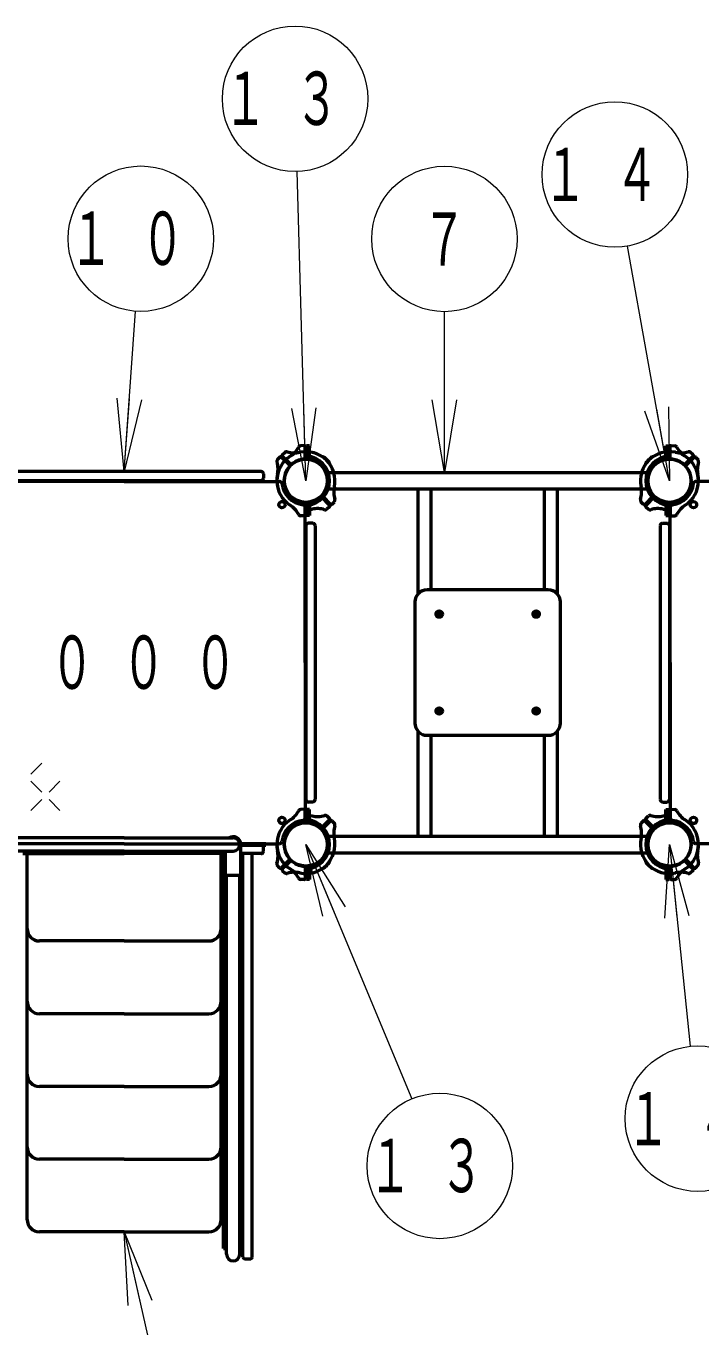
# Model space of a CAD drawing. Units: millimetres on the paper. Extents: x -385 to 0, y -594 to 267.
# Drawn here: x -195.2 to -167.3, y 166.7 to 220.4 of the extents above; entities that cross this region are included whole.
import ezdxf
from ezdxf.enums import TextEntityAlignment as Align

# ---------------------------------------------------------------- set-up
doc = ezdxf.new("R2010")
doc.units = ezdxf.units.MM
doc.layers.add('LY_1', color=140, linetype='Continuous', lineweight=50)
doc.styles.add('ＭＳ ゴシック', font='')
doc.styles.get('ＭＳ ゴシック').set_extended_font_data('MS Gothic')

msp = doc.modelspace()

# ---------------------------------------------------------------- linework, layer by layer
at = {"layer": 'LY_1', "color": 7, "lineweight": 13}
for p, q in [((-183.605, 201.596), (-183.968, 214.353)), ((-168.605, 201.596), (-170.332, 211.274)), ((-191.105, 201.976), (-190.632, 208.587)), ((-177.891, 201.936), (-177.891, 208.568)), ((-191.105, 201.976), (-191.389, 205.004)), ((-191.105, 201.976), (-190.891, 204.969)), ((-190.392, 204.933), (-191.105, 201.976)), ((-183.605, 201.596), (-184.19, 204.581)), ((-183.605, 201.596), (-183.69, 204.595)), ((-183.191, 204.609), (-183.605, 201.596)), ((-177.891, 201.936), (-178.391, 204.936)), ((-177.391, 204.936), (-177.891, 201.936)), ((-177.891, 201.936), (-177.891, 204.936)), ((-168.605, 201.596), (-169.624, 204.462)), ((-168.605, 201.596), (-169.132, 204.55)), ((-168.64, 204.638), (-168.605, 201.596)), ((-194.503, 189.949), (-194.953, 189.499)), ((-194.503, 188.749), (-194.953, 189.199)), ((-193.753, 189.199), (-194.203, 188.749)), ((-194.503, 188.449), (-194.953, 187.999)), ((-193.753, 187.999), (-194.203, 188.449)), ((-182.913, 183.635), (-183.605, 186.596)), ((-183.605, 186.596), (-181.99, 184.02)), ((-183.605, 186.596), (-182.451, 183.827)), ((-183.605, 186.596), (-179.232, 176.104)), ((-168.794, 183.561), (-168.605, 186.596)), ((-168.605, 186.596), (-167.799, 183.664)), ((-168.605, 186.596), (-168.297, 183.612)), ((-168.605, 186.596), (-167.744, 178.27)), ((-190.934, 167.58), (-191.105, 170.616)), ((-191.105, 170.616), (-189.958, 167.799)), ((-191.105, 170.616), (-190.446, 167.69)), ((-191.105, 170.616), (-188.794, 160.348))]:
    msp.add_line(p, q, dxfattribs=at)
at = {"layer": 'LY_1'}
for p, q in [((-183.677, 203.045), (-183.834, 203.039)), ((-183.635, 202.534), (-183.635, 203.005)), ((-183.455, 203.036), (-183.575, 203.036)), ((-183.575, 202.526), (-183.575, 203.036)), ((-183.575, 202.534), (-183.575, 203.005)), ((-183.455, 202.594), (-183.455, 203.036)), ((-168.755, 203.036), (-168.635, 203.036)), ((-168.755, 202.594), (-168.755, 203.036)), ((-168.635, 202.526), (-168.635, 203.036)), ((-168.575, 202.534), (-168.575, 203.005)), ((-168.534, 203.045), (-168.376, 203.039)), ((-184.68, 202.57), (-184.787, 202.455)), ((-184.289, 202.238), (-184.622, 202.571)), ((-184.247, 202.28), (-184.58, 202.614)), ((-184.579, 202.671), (-184.464, 202.778)), ((-182.91, 202.575), (-182.908, 202.577)), ((-182.627, 202.292), (-182.625, 202.294)), ((-169.583, 202.292), (-169.585, 202.294)), ((-169.3, 202.575), (-169.303, 202.577)), ((-167.963, 202.28), (-167.63, 202.614)), ((-167.921, 202.238), (-167.588, 202.571)), ((-167.631, 202.671), (-167.746, 202.778)), ((-167.53, 202.57), (-167.423, 202.455)), ((-185.455, 201.976), (-196.755, 201.976)), ((-185.355, 201.876), (-185.355, 201.696)), ((-182.689, 201.936), (-169.522, 201.936)), ((-191.105, 201.566), (-197.513, 201.566)), ((-185.455, 201.596), (-196.755, 201.596)), ((-191.105, 201.566), (-184.697, 201.566)), ((-182.689, 201.256), (-169.522, 201.256)), ((-178.977, 196.931), (-178.977, 201.256)), ((-178.433, 197.096), (-178.433, 201.256)), ((-173.777, 201.256), (-173.777, 197.096)), ((-173.233, 201.256), (-173.233, 196.931)), ((-161.105, 201.566), (-167.513, 201.566)), ((-182.963, 200.912), (-182.63, 200.579)), ((-182.921, 200.955), (-182.588, 200.622)), ((-182.53, 200.623), (-182.431, 200.729)), ((-169.68, 200.623), (-169.779, 200.729)), ((-169.289, 200.955), (-169.622, 200.622)), ((-169.247, 200.912), (-169.58, 200.579)), ((-183.677, 200.148), (-183.834, 200.153)), ((-183.635, 200.659), (-183.635, 200.188)), ((-183.635, 194.096), (-183.635, 200.504)), ((-183.575, 200.667), (-183.575, 200.156)), ((-183.455, 200.156), (-183.575, 200.156)), ((-183.455, 200.599), (-183.455, 200.156)), ((-182.631, 200.522), (-182.738, 200.422)), ((-169.579, 200.522), (-169.472, 200.422)), ((-168.755, 200.599), (-168.755, 200.156)), ((-168.755, 200.156), (-168.635, 200.156)), ((-168.635, 200.667), (-168.635, 200.156)), ((-168.635, 200.659), (-168.635, 200.188)), ((-168.575, 200.659), (-168.575, 200.188)), ((-168.575, 194.096), (-168.575, 200.504)), ((-168.534, 200.148), (-168.376, 200.153)), ((-183.605, 199.746), (-183.605, 188.446)), ((-183.325, 199.846), (-183.505, 199.846)), ((-183.225, 199.746), (-183.225, 188.446)), ((-168.985, 199.746), (-168.985, 188.446)), ((-168.885, 199.846), (-168.705, 199.846)), ((-168.605, 199.746), (-168.605, 188.446)), ((-173.605, 197.096), (-178.605, 197.096)), ((-179.105, 196.596), (-179.105, 191.596)), ((-173.105, 191.596), (-173.105, 196.596)), ((-183.635, 194.096), (-183.635, 187.689)), ((-168.575, 194.096), (-168.575, 187.689)), ((-178.977, 186.936), (-178.977, 191.262)), ((-178.605, 191.096), (-173.605, 191.096)), ((-178.433, 186.936), (-178.433, 191.096)), ((-173.777, 191.096), (-173.777, 186.936)), ((-173.233, 191.262), (-173.233, 186.936)), ((-183.325, 188.346), (-183.505, 188.346)), ((-168.885, 188.346), (-168.705, 188.346)), ((-183.677, 188.045), (-183.834, 188.039)), ((-183.635, 187.534), (-183.635, 188.005)), ((-183.575, 187.526), (-183.575, 188.036)), ((-183.455, 188.036), (-183.575, 188.036)), ((-183.455, 187.594), (-183.455, 188.036)), ((-168.755, 188.036), (-168.635, 188.036)), ((-168.755, 187.594), (-168.755, 188.036)), ((-168.635, 187.526), (-168.635, 188.036)), ((-168.635, 187.534), (-168.635, 188.005)), ((-168.575, 187.534), (-168.575, 188.005)), ((-168.534, 188.045), (-168.376, 188.039)), ((-182.963, 187.28), (-182.63, 187.614)), ((-182.921, 187.238), (-182.588, 187.571)), ((-182.631, 187.671), (-182.738, 187.77)), ((-182.53, 187.57), (-182.431, 187.464)), ((-169.68, 187.57), (-169.779, 187.464)), ((-169.289, 187.238), (-169.622, 187.571)), ((-169.247, 187.28), (-169.58, 187.614)), ((-169.579, 187.671), (-169.472, 187.77)), ((-191.105, 186.868), (-195.605, 186.868)), ((-191.105, 186.868), (-186.605, 186.868)), ((-182.689, 186.936), (-169.522, 186.936)), ((-191.105, 186.626), (-197.513, 186.626)), ((-191.105, 186.324), (-195.605, 186.324)), ((-195.285, 186.216), (-191.105, 186.216)), ((-195.105, 171.116), (-195.105, 186.216)), ((-191.105, 186.626), (-184.697, 186.626)), ((-191.105, 186.324), (-186.605, 186.324)), ((-186.925, 186.216), (-191.105, 186.216)), ((-187.105, 171.116), (-187.105, 186.216)), ((-187.005, 169.936), (-187.005, 186.216)), ((-186.925, 185.324), (-186.925, 186.324)), ((-186.335, 186.628), (-185.265, 186.628)), ((-186.335, 186.564), (-185.265, 186.564)), ((-186.285, 185.324), (-186.285, 186.564)), ((-185.455, 186.216), (-186.285, 186.216)), ((-186.205, 169.936), (-186.205, 186.216)), ((-186.205, 169.571), (-186.205, 186.216)), ((-185.355, 186.316), (-185.355, 186.496)), ((-185.265, 186.564), (-185.265, 186.628)), ((-182.689, 186.256), (-169.522, 186.256)), ((-161.105, 186.626), (-167.513, 186.626)), ((-185.825, 169.571), (-185.825, 186.156)), ((-184.68, 185.623), (-184.787, 185.738)), ((-184.289, 185.955), (-184.622, 185.622)), ((-184.247, 185.912), (-184.58, 185.579)), ((-183.635, 185.659), (-183.635, 185.188)), ((-183.575, 185.667), (-183.575, 185.156)), ((-183.575, 185.659), (-183.575, 185.188)), ((-182.627, 185.901), (-182.625, 185.899)), ((-169.583, 185.901), (-169.585, 185.899)), ((-168.635, 185.667), (-168.635, 185.156)), ((-168.575, 185.659), (-168.575, 185.188)), ((-167.963, 185.912), (-167.63, 185.579)), ((-167.921, 185.955), (-167.588, 185.622)), ((-167.53, 185.623), (-167.423, 185.738)), ((-186.925, 185.324), (-186.285, 185.324)), ((-186.877, 169.692), (-186.877, 185.324)), ((-186.333, 169.692), (-186.333, 185.324)), ((-184.579, 185.522), (-184.464, 185.414)), ((-183.677, 185.148), (-183.834, 185.153)), ((-183.455, 185.156), (-183.575, 185.156)), ((-183.455, 185.599), (-183.455, 185.156)), ((-182.91, 185.618), (-182.908, 185.616)), ((-169.3, 185.618), (-169.303, 185.616)), ((-168.755, 185.599), (-168.755, 185.156)), ((-168.755, 185.156), (-168.635, 185.156)), ((-168.534, 185.148), (-168.376, 185.153)), ((-167.631, 185.522), (-167.746, 185.414)), ((-191.105, 182.616), (-194.605, 182.616)), ((-191.105, 182.616), (-187.605, 182.616)), ((-191.105, 179.616), (-194.605, 179.616)), ((-191.105, 179.616), (-187.605, 179.616)), ((-191.105, 176.616), (-194.605, 176.616)), ((-191.105, 176.616), (-187.605, 176.616)), ((-191.105, 173.616), (-194.605, 173.616)), ((-191.105, 173.616), (-187.605, 173.616)), ((-191.105, 170.616), (-194.605, 170.616)), ((-191.105, 170.616), (-187.605, 170.616)), ((-187.005, 169.936), (-186.877, 169.936)), ((-186.333, 169.936), (-186.205, 169.936)), ((-186.145, 169.511), (-185.885, 169.511))]:
    msp.add_line(p, q, dxfattribs=at)
for points in [[(-178.128, 196.136), (-178.151, 196.096), (-178.128, 196.056), (-178.082, 196.056), (-178.059, 196.096), (-178.082, 196.136)], [(-174.128, 196.136), (-174.151, 196.096), (-174.128, 196.056), (-174.082, 196.056), (-174.059, 196.096), (-174.082, 196.136)], [(-178.128, 192.136), (-178.151, 192.096), (-178.128, 192.056), (-178.082, 192.056), (-178.059, 192.096), (-178.082, 192.136)], [(-174.128, 192.136), (-174.151, 192.096), (-174.128, 192.056), (-174.082, 192.056), (-174.059, 192.096), (-174.082, 192.136)]]:
    msp.add_lwpolyline(points, close=True, dxfattribs=at)
at = {"layer": 'LY_1', "color": 7, "lineweight": 13}
for centre in [(-184.053, 217.351), (-170.858, 214.228), (-190.417, 211.579), (-177.891, 211.568), (-167.436, 175.286), (-178.078, 173.335)]:
    msp.add_circle(centre, 3, dxfattribs=at)
at = {"layer": 'LY_1'}
for centre, radius in [((-183.605, 201.596), 0.891), ((-168.605, 201.596), 0.891), ((-184.595, 200.606), 0.13), ((-167.615, 200.606), 0.13), ((-178.105, 196.096), 0.13), ((-178.105, 196.096), 0.13), ((-178.105, 196.096), 0.0462), ((-174.105, 196.096), 0.13), ((-174.105, 196.096), 0.13), ((-174.105, 196.096), 0.0462), ((-178.105, 192.096), 0.13), ((-178.105, 192.096), 0.13), ((-178.105, 192.096), 0.0462), ((-174.105, 192.096), 0.13), ((-174.105, 192.096), 0.13), ((-174.105, 192.096), 0.0462), ((-184.595, 187.586), 0.13), ((-183.605, 186.596), 0.891), ((-168.605, 186.596), 0.891), ((-167.615, 187.586), 0.13)]:
    msp.add_circle(centre, radius, dxfattribs=at)
for centre, radius, start, end in [((-184.795, 203.447), 1, 302.7272, 332.5412), ((-183.818, 202.94), 0.1, 92, 152.5412), ((-183.675, 203.005), 0.04, 0, 92), ((-168.535, 203.005), 0.04, 88, 180), ((-168.392, 202.94), 0.1, 27.4588, 88), ((-167.416, 203.447), 1, 207.4588, 237.2728), ((-184.706, 202.396), 0.1, 137, 197.5412), ((-183.605, 201.596), 1.2, 122.7272, 180), ((-185.755, 202.064), 1, 347.7272, 17.5412), ((-184.651, 202.543), 0.04, 45, 137), ((-184.552, 202.642), 0.04, 133, 225), ((-183.605, 201.596), 0.9, 94.2707, 180), ((-184.404, 202.697), 0.1, 72.4588, 133), ((-184.073, 203.746), 1, 252.4588, 282.2728), ((-183.605, 201.596), 0.9, 45, 130.7293), ((-183.605, 201.596), 1.2, 45, 102.2728), ((-183.675, 202.534), 0.04, 274.2707, 0), ((-183.646, 201.596), 1.016, 274.0072, 85.9928), ((-183.646, 201.596), 0.932, 274.369, 85.631), ((-182.893, 202.563), 0.02, 53.6269, 135), ((-183.605, 201.596), 1.22, 45, 53.6269), ((-183.605, 201.596), 1.2, 347.7272, 45), ((-183.605, 201.596), 1.22, 36.3731, 45), ((-182.639, 202.308), 0.02, 315, 36.3731), ((-168.605, 201.596), 1.2, 135, 192.2728), ((-169.571, 202.308), 0.02, 143.6269, 225), ((-168.605, 201.596), 1.22, 135, 143.6269), ((-168.564, 201.596), 1.016, 94.0072, 265.9928), ((-168.564, 201.596), 0.932, 94.369, 265.631), ((-168.605, 201.596), 1.22, 126.3731, 135), ((-168.605, 201.596), 1.2, 77.7272, 135), ((-169.317, 202.563), 0.02, 45, 126.3731), ((-168.605, 201.596), 0.9, 49.2707, 135), ((-168.535, 202.534), 0.04, 180, 265.7293), ((-168.605, 201.596), 0.9, 0, 85.7293), ((-168.137, 203.746), 1, 257.7272, 287.5412), ((-168.605, 201.596), 1.2, 0, 57.2728), ((-167.806, 202.697), 0.1, 47, 107.5412), ((-167.659, 202.642), 0.04, 315, 47), ((-167.56, 202.543), 0.04, 43, 135), ((-166.455, 202.064), 1, 162.4588, 192.2728), ((-167.504, 202.396), 0.1, 342.4588, 43), ((-185.455, 201.876), 0.1, 0, 90), ((-183.605, 201.596), 1.2, 167.7272, 181.4325), ((-183.605, 201.596), 0.9, 139.2707, 225), ((-184.317, 202.21), 0.04, 319.2707, 45), ((-184.218, 202.309), 0.04, 225, 310.7293), ((-183.605, 201.596), 0.9, 319.2707, 45), ((-168.605, 201.596), 0.9, 135, 220.7293), ((-167.992, 202.309), 0.04, 229.2707, 315), ((-168.605, 201.596), 0.9, 315, 40.7293), ((-167.893, 202.21), 0.04, 135, 220.7293), ((-168.605, 201.596), 1.2, 358.5675, 12.2728), ((-185.455, 201.696), 0.1, 270, 0), ((-183.605, 201.596), 1.2, 180, 237.2728), ((-184.697, 201.466), 0.1, 6.7872, 90), ((-183.605, 201.596), 1, 186.7872, 263.2128), ((-183.605, 201.596), 0.9, 180, 265.7293), ((-181.455, 201.129), 1, 167.7272, 197.5412), ((-170.755, 201.129), 1, 342.4588, 12.2728), ((-168.605, 201.596), 0.9, 274.2707, 0), ((-168.605, 201.596), 1, 276.7872, 353.2128), ((-168.605, 201.596), 1.2, 302.7272, 0), ((-167.513, 201.466), 0.1, 90, 173.2128), ((-183.605, 201.596), 0.9, 225, 310.7293), ((-183.675, 200.659), 0.04, 0, 85.7293), ((-182.992, 200.884), 0.04, 45, 130.7293), ((-182.893, 200.983), 0.04, 139.2707, 225), ((-182.504, 200.797), 0.1, 317, 17.5412), ((-169.706, 200.797), 0.1, 162.4588, 223), ((-169.317, 200.983), 0.04, 315, 40.7293), ((-169.218, 200.884), 0.04, 49.2707, 135), ((-168.605, 201.596), 0.9, 229.2707, 315), ((-168.535, 200.659), 0.04, 94.2707, 180), ((-184.795, 199.746), 1, 27.4588, 57.2728), ((-183.818, 200.253), 0.1, 207.4588, 268), ((-183.735, 200.504), 0.1, 0, 83.2128), ((-183.675, 200.188), 0.04, 268, 0), ((-183.605, 201.596), 1.2, 268.5675, 282.2728), ((-183.137, 199.447), 1, 72.4588, 102.2728), ((-182.806, 200.496), 0.1, 252.4588, 313), ((-182.659, 200.551), 0.04, 313, 45), ((-182.56, 200.65), 0.04, 225, 317), ((-169.651, 200.65), 0.04, 223, 315), ((-169.552, 200.551), 0.04, 135, 227), ((-169.404, 200.496), 0.1, 227, 287.5412), ((-169.073, 199.447), 1, 77.7272, 107.5412), ((-168.605, 201.596), 1.2, 257.7272, 271.4325), ((-168.475, 200.504), 0.1, 96.7872, 180), ((-168.535, 200.188), 0.04, 180, 272), ((-168.392, 200.253), 0.1, 272, 332.5412), ((-167.416, 199.746), 1, 122.7272, 152.5412), ((-183.505, 199.746), 0.1, 90, 180), ((-183.325, 199.746), 0.1, 0, 90), ((-168.885, 199.746), 0.1, 90, 180), ((-168.705, 199.746), 0.1, 0, 90), ((-178.605, 196.596), 0.5, 90, 180), ((-173.605, 196.596), 0.5, 0, 90), ((-178.605, 191.596), 0.5, 180, 270), ((-173.605, 191.596), 0.5, 270, 0), ((-183.505, 188.446), 0.1, 180, 270), ((-183.325, 188.446), 0.1, 270, 0), ((-168.885, 188.446), 0.1, 180, 270), ((-168.705, 188.446), 0.1, 270, 0), ((-184.795, 188.447), 1, 302.7272, 332.5412), ((-183.818, 187.94), 0.1, 92, 152.5412), ((-183.675, 188.005), 0.04, 0, 92), ((-168.535, 188.005), 0.04, 88, 180), ((-168.392, 187.94), 0.1, 27.4588, 88), ((-167.416, 188.447), 1, 207.4588, 237.2728), ((-183.605, 186.596), 1.2, 122.7272, 180), ((-183.605, 186.596), 1, 96.7872, 173.2128), ((-183.605, 186.596), 0.9, 94.2707, 180), ((-183.605, 186.596), 0.9, 49.2707, 135), ((-183.735, 187.689), 0.1, 276.7872, 0), ((-183.675, 187.534), 0.04, 274.2707, 0), ((-183.605, 186.596), 1.2, 77.7272, 91.4325), ((-183.646, 186.596), 1.016, 274.0072, 85.9928), ((-183.646, 186.596), 0.932, 274.369, 85.631), ((-183.137, 188.746), 1, 257.7272, 287.5412), ((-182.992, 187.309), 0.04, 229.2707, 315), ((-182.806, 187.697), 0.1, 47, 107.5412), ((-182.659, 187.642), 0.04, 315, 47), ((-182.56, 187.543), 0.04, 43, 135), ((-181.455, 187.064), 1, 162.4588, 192.2728), ((-182.504, 187.396), 0.1, 342.4588, 43), ((-169.706, 187.396), 0.1, 137, 197.5412), ((-170.755, 187.064), 1, 347.7272, 17.5412), ((-169.651, 187.543), 0.04, 45, 137), ((-169.552, 187.642), 0.04, 133, 225), ((-168.564, 186.596), 1.016, 94.0072, 265.9928), ((-168.564, 186.596), 0.932, 94.369, 265.631), ((-169.404, 187.697), 0.1, 72.4588, 133), ((-169.073, 188.746), 1, 252.4588, 282.2728), ((-169.218, 187.309), 0.04, 225, 310.7293), ((-168.605, 186.596), 0.9, 45, 130.7293), ((-168.605, 186.596), 1.2, 88.5675, 102.2728), ((-168.475, 187.689), 0.1, 180, 263.2128), ((-168.535, 187.534), 0.04, 180, 265.7293), ((-168.605, 186.596), 0.9, 0, 85.7293), ((-168.605, 186.596), 1, 6.7872, 83.2128), ((-168.605, 186.596), 1.2, 0, 57.2728), ((-186.605, 186.596), 0.32, 5.7392, 121.7883), ((-186.605, 186.596), 0.272, 270, 90), ((-183.605, 186.596), 0.9, 135, 220.7293), ((-183.605, 186.596), 0.9, 315, 40.7293), ((-182.893, 187.21), 0.04, 135, 220.7293), ((-183.605, 186.596), 1.2, 315, 12.2728), ((-168.605, 186.596), 1.2, 167.7272, 225), ((-168.605, 186.596), 0.9, 139.2707, 225), ((-169.317, 187.21), 0.04, 319.2707, 45), ((-168.605, 186.596), 0.9, 319.2707, 45), ((-185.455, 186.316), 0.1, 270, 0), ((-185.455, 186.496), 0.1, 0, 42.8436), ((-183.605, 186.596), 1.2, 178.5675, 192.2728), ((-183.605, 186.596), 1.2, 180, 237.2728), ((-185.755, 186.129), 1, 342.4588, 12.2728), ((-184.697, 186.726), 0.1, 270, 353.2128), ((-183.605, 186.596), 0.9, 180, 265.7293), ((-168.605, 186.596), 0.9, 274.2707, 0), ((-168.605, 186.596), 1.2, 302.7272, 0), ((-167.513, 186.726), 0.1, 186.7872, 270), ((-166.455, 186.129), 1, 167.7272, 197.5412), ((-168.605, 186.596), 1.2, 347.7272, 1.4325), ((-184.706, 185.797), 0.1, 162.4588, 223), ((-184.317, 185.983), 0.04, 315, 40.7293), ((-184.218, 185.884), 0.04, 49.2707, 135), ((-183.605, 186.596), 0.9, 229.2707, 315), ((-183.605, 186.596), 1.2, 257.7272, 315), ((-183.675, 185.659), 0.04, 0, 85.7293), ((-183.605, 186.596), 1.22, 306.3731, 315), ((-183.605, 186.596), 1.22, 315, 323.6269), ((-182.639, 185.885), 0.02, 323.6269, 45), ((-169.571, 185.885), 0.02, 135, 216.3731), ((-168.605, 186.596), 1.22, 216.3731, 225), ((-168.605, 186.596), 1.22, 225, 233.6269), ((-168.605, 186.596), 1.2, 225, 282.2728), ((-168.605, 186.596), 0.9, 225, 310.7293), ((-168.535, 185.659), 0.04, 94.2707, 180), ((-167.992, 185.884), 0.04, 45, 130.7293), ((-167.893, 185.983), 0.04, 139.2707, 225), ((-167.504, 185.797), 0.1, 317, 17.5412), ((-184.651, 185.65), 0.04, 223, 315), ((-184.552, 185.551), 0.04, 135, 227), ((-184.404, 185.496), 0.1, 227, 287.5412), ((-184.073, 184.447), 1, 77.7272, 107.5412), ((-184.795, 184.746), 1, 27.4588, 57.2728), ((-183.818, 185.253), 0.1, 207.4588, 268), ((-183.675, 185.188), 0.04, 268, 0), ((-182.893, 185.63), 0.02, 225, 306.3731), ((-169.317, 185.63), 0.02, 233.6269, 315), ((-168.535, 185.188), 0.04, 180, 272), ((-168.392, 185.253), 0.1, 272, 332.5412), ((-168.137, 184.447), 1, 72.4588, 102.2728), ((-167.416, 184.746), 1, 122.7272, 152.5412), ((-167.806, 185.496), 0.1, 252.4588, 313), ((-167.659, 185.551), 0.04, 313, 45), ((-167.56, 185.65), 0.04, 225, 317), ((-194.605, 183.116), 0.5, 180, 270), ((-187.605, 183.116), 0.5, 270, 0), ((-194.605, 180.116), 0.5, 180, 270), ((-187.605, 180.116), 0.5, 270, 0), ((-194.605, 177.116), 0.5, 180, 270), ((-187.605, 177.116), 0.5, 270, 0), ((-194.605, 174.116), 0.5, 180, 270), ((-187.605, 174.116), 0.5, 270, 0), ((-194.605, 171.116), 0.5, 180, 270), ((-187.605, 171.116), 0.5, 270, 0), ((-186.605, 169.692), 0.272, 180, 0), ((-186.145, 169.571), 0.06, 180, 270), ((-185.885, 169.571), 0.06, 270, 0)]:
    msp.add_arc(centre, radius, start, end, dxfattribs=at)

# ---------------------------------------------------------------- texts
at = {"layer": 'LY_1', "color": 7, "style": 'ＭＳ ゴシック', "width": 0.6}
msp.add_text('７', height=2.199, dxfattribs=at).set_placement((-177.891, 211.568), align=Align.MIDDLE_CENTER)
at = {"layer": 'LY_1', "color": 7, "char_height": 2.199, "style": 'ＭＳ ゴシック'}
for s, insert, attachment_point in [('\\T1.64;\\W0.6;１３', (-184.053, 217.351), 5), ('\\T1.64;\\W0.6;１４', (-170.858, 214.228), 5), ('\\T1.64;\\W0.6;１０', (-190.417, 211.579), 5), ('\\T1.64;\\W0.6;１０００', (-197.105, 194.096), 4), ('\\T1.64;\\W0.6;１４', (-167.436, 175.286), 5), ('\\T1.64;\\W0.6;１３', (-178.078, 173.335), 5)]:
    msp.add_mtext(s, dxfattribs=dict(at, insert=insert, attachment_point=attachment_point))

doc.saveas('drawing.dxf')
